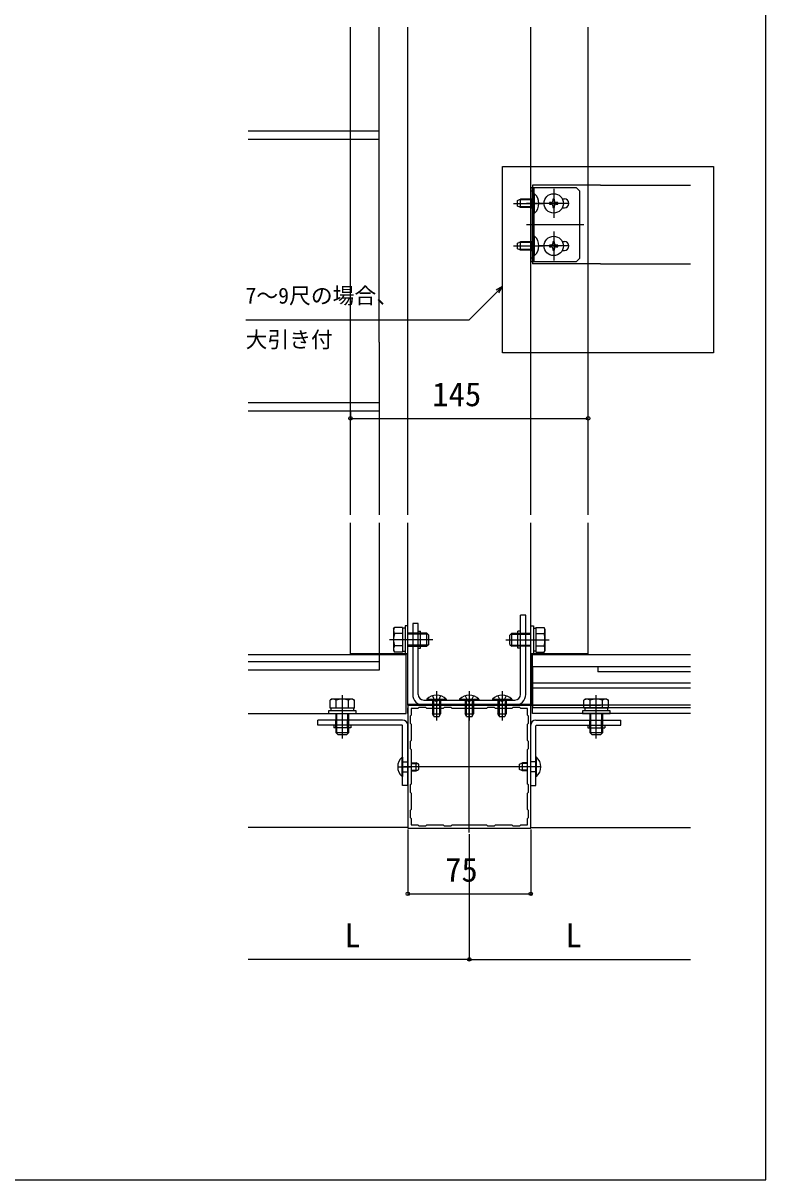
# Model space of a CAD drawing. Units: millimetres, scale not verified. Extents: x -875 to 875, y -1304 to 1297.
# Drawn here: x 422 to 875, y -1304 to -599 of the extents above; entities that cross this region are included whole.
import ezdxf
from ezdxf.enums import TextEntityAlignment as Align

# ---------------------------------------------------------------- set-up
doc = ezdxf.new("R2010")
doc.units = ezdxf.units.MM
doc.header["$LTSCALE"] = 8
for name, color, linetype in [('0-2_YKK_11', 7, 'Continuous'), ('0-4_YKK_12', 2, 'Continuous'), ('0-5_YKK_13', 4, 'Continuous'), ('0-6_YKK_D', 6, 'Continuous'), ('0-7_YKK_ZWAK', 7, 'Continuous')]:
    doc.layers.add(name, color=color, linetype=linetype)
doc.styles.add('ＭＳ ゴシック', font='')
doc.styles.get('ＭＳ ゴシック').set_extended_font_data('MS Gothic')

msp = doc.modelspace()

# ---------------------------------------------------------------- linework, layer by layer
at = {"layer": '0-2_YKK_11'}
msp.add_lwpolyline([(731.5, -1014.7), (656.5, -1014.7), (656.5, -1089.7), (731.5, -1089.7)], close=True, dxfattribs=at)
for points in [[(704.5, -1016.7), (683.5, -1016.7), (682.9, -1016.1), (678.6, -1016.1), (678, -1016.7), (668, -1016.7), (667.4, -1016.1), (663.1, -1016.1), (662.5, -1016.7), (658.5, -1016.7), (658.5, -1020.7), (657.9, -1021.3), (657.9, -1025.6), (658.5, -1026.2), (658.5, -1036.2), (657.9, -1036.8), (657.9, -1041.1), (658.5, -1041.7), (658.5, -1062.7), (657.9, -1063.3), (657.9, -1067.6), (658.5, -1068.2), (658.5, -1078.2), (657.9, -1078.8), (657.9, -1083.1), (658.5, -1083.7), (658.5, -1087.7), (662.5, -1087.7), (663.1, -1088.3), (667.4, -1088.3), (668, -1087.7), (678, -1087.7), (678.6, -1088.3), (682.9, -1088.3), (683.5, -1087.7), (704.5, -1087.7), (705.1, -1088.3), (709.4, -1088.3), (710, -1087.7), (720, -1087.7)], [(720, -1087.7), (720.6, -1088.3), (724.9, -1088.3), (725.5, -1087.7), (729.5, -1087.7), (729.5, -1083.7), (730.1, -1083.1), (730.1, -1078.8), (729.5, -1078.2), (729.5, -1068.2), (730.1, -1067.6), (730.1, -1063.3), (729.5, -1062.7), (729.5, -1041.7), (730.1, -1041.1), (730.1, -1036.8), (729.5, -1036.2), (729.5, -1026.2), (730.1, -1025.6), (730.1, -1021.3), (729.5, -1020.7), (729.5, -1016.7), (725.5, -1016.7), (724.9, -1016.1), (720.6, -1016.1), (720, -1016.7), (710, -1016.7), (709.4, -1016.1), (705.1, -1016.1), (704.5, -1016.7)]]:
    msp.add_lwpolyline(points, dxfattribs=at)
at = {"layer": '0-4_YKK_12'}
for p, q in [((621.5, -898.429), (621.5, -601.015)), ((639, -793.2), (639, -601.015)), ((656.5, -898.429), (656.5, -601.015)), ((731.5, -898.429), (731.5, -601.015)), ((766.5, -898.429), (766.5, -601.015)), ((621.5, -664.485), (559, -664.485)), ((621.5, -669.485), (559, -669.485)), ((639, -664.485), (621.5, -664.485)), ((639, -669.485), (621.5, -669.485)), ((639, -669.485), (621.5, -669.485)), ((774, -697.455), (829, -697.455)), ((745.5, -699.555), (745.5, -717.355)), ((721, -708.455), (738.836, -708.455)), ((754.4, -708.455), (736.6, -708.455)), ((729, -721.45), (764, -721.45)), ((745.5, -725.555), (745.5, -743.355)), ((721, -734.455), (738.948, -734.455)), ((754.4, -734.455), (736.6, -734.455)), ((774, -745.455), (732.5, -745.455)), ((774, -745.455), (829, -745.455)), ((639, -793.2), (639, -898.429)), ((639, -835.2), (621.5, -835.2)), ((621.5, -983.2), (621.5, -903.429)), ((639, -903.429), (639, -983.2)), ((656.5, -1014.7), (656.5, -903.429)), ((731.5, -1014.7), (731.5, -903.429)), ((766.5, -983.2), (766.5, -903.429)), ((559, -983.7), (655.5, -983.7)), ((656.3, -983.2), (621.5, -983.2)), ((639, -983.2), (639, -993.2)), ((655.5, -1019.7), (655.5, -983.7)), ((656.3, -983.2), (656.3, -1014.2)), ((766.5, -983.2), (731.7, -983.2)), ((731.7, -983.2), (731.7, -1014.2)), ((732.5, -1019.7), (732.5, -983.7)), ((732.761, -983.7), (829, -983.7)), ((639, -988.2), (559, -988.2)), ((639, -993.2), (559, -993.2)), ((829, -991.2), (732.5, -991.2)), ((732.5, -991.2), (732.5, -1016.2)), ((772.5, -991.2), (772.5, -994.2)), ((829, -994.2), (772.5, -994.2)), ((829, -1001.2), (732.5, -1001.2)), ((616.5, -1008.5), (616.5, -1035)), ((829, -1004.2), (732.5, -1004.2)), ((771.5, -1035), (771.5, -1008.5)), ((731.7, -1014.2), (656.3, -1014.2)), ((656.5, -1014.7), (774, -1014.7)), ((656.5, -1014.7), (731.5, -1014.7)), ((694, -1092.2), (694, -1012.2)), ((829, -1014.7), (732.5, -1014.7)), ((559, -1019.7), (655.5, -1019.7)), ((656.5, -1019.7), (656.5, -1016.259)), ((829, -1016.2), (732.5, -1016.2)), ((829, -1019.7), (732.5, -1019.7)), ((734, -1052.2), (654, -1052.2)), ((656.5, -1089.2), (559, -1089.2)), ((731.5, -1089.2), (829, -1089.2))]:
    msp.add_line(p, q, dxfattribs=at)
msp.add_lwpolyline([(714.196, -686.052), (843.121, -686.052), (843.121, -799.626), (714.196, -799.626)], close=True, dxfattribs=at)
for points in [[(774, -697.455), (732.5, -697.455), (732.5, -745.455)], [(639, -830.2), (621.5, -830.2), (559, -830.2)], [(639, -835.2), (621.5, -835.2), (559, -835.2)]]:
    msp.add_lwpolyline(points, dxfattribs=at)
at = {"layer": '0-5_YKK_13'}
for p, q in [((731.5, -698.95), (731.5, -743.95)), ((759.5, -698.95), (731.5, -698.95)), ((733.5, -700.95), (731.5, -700.95)), ((733.5, -743.95), (733.5, -698.95)), ((733.5, -702.555), (733.5, -714.355)), ((733.748, -702.555), (733.5, -702.555)), ((733.748, -714.355), (733.748, -702.555)), ((761.5, -700.95), (759.5, -698.95)), ((761.5, -741.95), (761.5, -700.95)), ((723.5, -706.755), (725.2, -705.955)), ((723.5, -710.155), (723.5, -706.755)), ((725.2, -710.955), (723.5, -710.155)), ((732.1, -706.388), (724.28, -706.388)), ((732.1, -710.522), (724.28, -710.522)), ((732.1, -705.955), (725.2, -705.955)), ((725.2, -710.955), (725.2, -705.955)), ((732.1, -710.955), (725.2, -710.955)), ((729, -708.446), (736, -708.446)), ((731.5, -705.696), (733.5, -705.696)), ((731.5, -711.196), (733.5, -711.196)), ((732.1, -710.955), (732.1, -705.955)), ((732.1, -705.955), (732.695, -706.171)), ((732.1, -706.388), (733.023, -706.194)), ((732.1, -710.522), (733.023, -710.715)), ((732.1, -710.955), (732.695, -710.738)), ((745, -709.955), (745, -710.955)), ((750.72, -705.705), (752, -705.705)), ((750.72, -711.205), (752, -711.205)), ((733.748, -714.355), (733.5, -714.355)), ((723.5, -732.755), (725.2, -731.955)), ((723.5, -736.155), (723.5, -732.755)), ((732.1, -732.388), (724.28, -732.388)), ((732.1, -731.955), (725.2, -731.955)), ((725.2, -736.955), (725.2, -731.955)), ((731.5, -731.705), (733.5, -731.705)), ((732.1, -736.955), (732.1, -731.955)), ((732.1, -731.955), (732.695, -732.171)), ((732.1, -732.388), (733.023, -732.194)), ((733.5, -728.555), (733.5, -740.355)), ((733.748, -728.555), (733.5, -728.555)), ((733.748, -740.355), (733.748, -728.555)), ((750.72, -731.705), (752, -731.705)), ((725.2, -736.955), (723.5, -736.155)), ((732.1, -736.522), (724.28, -736.522)), ((732.1, -736.955), (725.2, -736.955)), ((729, -734.455), (736, -734.455)), ((731.5, -737.205), (733.5, -737.205)), ((732.1, -736.522), (733.023, -736.715)), ((732.1, -736.955), (732.695, -736.738)), ((733.748, -740.355), (733.5, -740.355)), ((745, -735.955), (745, -736.955)), ((750.72, -737.205), (752, -737.205)), ((733.5, -741.95), (731.5, -741.95)), ((731.5, -743.95), (759.5, -743.95)), ((761.5, -741.95), (759.5, -743.95)), ((728.5, -959.7), (725.3, -959.7)), ((725.3, -1008), (725.3, -959.7)), ((728.5, -1008), (728.5, -959.7)), ((662.7, -964.7), (659.5, -964.7)), ((659.5, -964.7), (659.5, -1008)), ((662.7, -1008), (662.7, -964.7)), ((647.8, -968.2), (648.381, -967.194)), ((647.8, -968.2), (647.8, -981.2)), ((653.3, -967.194), (648.381, -967.194)), ((653.3, -970.947), (648.381, -970.947)), ((653.3, -967.194), (653.3, -982.206)), ((654.9, -967.65), (653.3, -967.65)), ((653.3, -970.7), (653.3, -978.7)), ((668.1, -970.7), (656.5, -970.7)), ((668.748, -971.348), (656.5, -971.348)), ((662.7, -969.5), (664.3, -969.5)), ((664.3, -979.9), (664.3, -969.5)), ((668.1, -978.7), (668.1, -970.7)), ((669.3, -971.9), (668.1, -970.7)), ((669.3, -977.5), (669.3, -971.9)), ((718.7, -971.9), (719.9, -970.7)), ((718.7, -977.5), (718.7, -971.9)), ((719.252, -971.348), (731.5, -971.348)), ((719.9, -970.7), (731.5, -970.7)), ((719.9, -978.7), (719.9, -970.7)), ((723.7, -979.9), (723.7, -969.5)), ((725.3, -969.5), (723.7, -969.5)), ((733.1, -967.65), (734.7, -967.65)), ((734.7, -967.194), (734.7, -982.206)), ((734.7, -967.194), (739.619, -967.194)), ((734.7, -970.7), (734.7, -978.7)), ((734.7, -970.947), (739.619, -970.947)), ((740.2, -968.2), (739.619, -967.194)), ((740.2, -968.2), (740.2, -981.2)), ((671.8, -974.7), (645.3, -974.7)), ((653.3, -978.453), (648.381, -978.453)), ((668.748, -978.052), (656.5, -978.052)), ((656.5, -978.7), (668.1, -978.7)), ((662.7, -979.9), (664.3, -979.9)), ((669.3, -977.5), (668.1, -978.7)), ((716.2, -974.7), (742.7, -974.7)), ((718.7, -977.5), (719.9, -978.7)), ((719.252, -978.052), (731.5, -978.052)), ((731.5, -978.7), (719.9, -978.7)), ((725.3, -979.9), (723.7, -979.9)), ((734.7, -978.453), (739.619, -978.453)), ((647.8, -981.2), (648.381, -982.206)), ((653.3, -982.206), (648.381, -982.206)), ((653.3, -981.75), (654.9, -981.75)), ((734.7, -981.75), (733.1, -981.75)), ((734.7, -982.206), (739.619, -982.206)), ((740.2, -981.2), (739.619, -982.206)), ((674, -1006), (674, -1024)), ((694, -1006), (694, -1024)), ((714, -1006), (714, -1024)), ((610, -1011), (608.994, -1011.581)), ((608.994, -1016.5), (608.994, -1011.581)), ((623, -1011), (610, -1011)), ((612.747, -1016.5), (612.747, -1011.581)), ((620.253, -1016.5), (620.253, -1011.581)), ((623, -1011), (624.006, -1011.581)), ((624.006, -1016.5), (624.006, -1011.581)), ((666.2, -1011.5), (721.8, -1011.5)), ((721.8, -1014.7), (666.2, -1014.7)), ((668.1, -1010.991), (668.1, -1011.5)), ((668.1, -1011.5), (679.9, -1011.5)), ((672.154, -1011.5), (672.154, -1021.19)), ((675.846, -1011.5), (675.846, -1021.19)), ((676.5, -1011.5), (676.5, -1019.8)), ((688.1, -1010.991), (688.1, -1011.5)), ((688.1, -1011.5), (699.9, -1011.5)), ((692.154, -1011.5), (692.154, -1021.19)), ((695.846, -1011.5), (695.846, -1021.19)), ((696.5, -1011.5), (696.5, -1019.8)), ((708.1, -1010.991), (708.1, -1011.5)), ((708.1, -1011.5), (719.9, -1011.5)), ((712.154, -1011.5), (712.154, -1021.19)), ((715.846, -1011.5), (715.846, -1021.19)), ((716.5, -1011.5), (716.5, -1019.8)), ((765, -1011), (763.994, -1011.581)), ((763.994, -1016.5), (763.994, -1011.581)), ((778, -1011), (765, -1011)), ((767.747, -1016.5), (767.747, -1011.581)), ((775.253, -1016.5), (775.253, -1011.581)), ((778, -1011), (779.006, -1011.581)), ((779.006, -1016.5), (779.006, -1011.581)), ((624.006, -1016.5), (608.994, -1016.5)), ((609.45, -1016.5), (609.45, -1018.1)), ((620.5, -1016.5), (612.5, -1016.5)), ((612.5, -1019.7), (612.5, -1031.3)), ((613.148, -1031.948), (613.148, -1019.7)), ((619.852, -1031.948), (619.852, -1019.7)), ((620.5, -1031.3), (620.5, -1019.7)), ((623.55, -1018.1), (623.55, -1016.5)), ((672.3, -1021.5), (671.5, -1019.8)), ((672.3, -1021.5), (675.7, -1021.5)), ((675.7, -1021.5), (676.5, -1019.8)), ((692.3, -1021.5), (691.5, -1019.8)), ((692.3, -1021.5), (695.7, -1021.5)), ((695.7, -1021.5), (696.5, -1019.8)), ((712.3, -1021.5), (711.5, -1019.8)), ((712.3, -1021.5), (715.7, -1021.5)), ((715.7, -1021.5), (716.5, -1019.8)), ((779.006, -1016.5), (763.994, -1016.5)), ((764.45, -1016.5), (764.45, -1018.1)), ((775.5, -1016.5), (767.5, -1016.5)), ((767.5, -1019.7), (767.5, -1031.3)), ((768.148, -1031.948), (768.148, -1019.7)), ((774.852, -1031.948), (774.852, -1019.7)), ((775.5, -1031.3), (775.5, -1019.7)), ((778.55, -1018.1), (778.55, -1016.5)), ((601.5, -1026.9), (601.5, -1023.7)), ((653.3, -1023.7), (601.5, -1023.7)), ((653, -1026.9), (601.5, -1026.9)), ((611.3, -1026.9), (611.3, -1028.5)), ((621.7, -1028.5), (611.3, -1028.5)), ((612.5, -1028.5), (612.5, -1023.7)), ((613.25, -1028.5), (613.25, -1023.7)), ((619.75, -1028.5), (619.75, -1023.7)), ((620.5, -1028.5), (620.5, -1023.7)), ((621.7, -1026.9), (621.7, -1028.5)), ((653.3, -1063.7), (653.3, -1027.2)), ((656.5, -1063.7), (656.5, -1026.9)), ((731.5, -1063.7), (731.5, -1026.9)), ((734.7, -1023.7), (786.5, -1023.7)), ((734.7, -1063.7), (734.7, -1027.2)), ((735, -1026.9), (786.5, -1026.9)), ((766.3, -1026.9), (766.3, -1028.5)), ((766.3, -1028.5), (776.7, -1028.5)), ((767.5, -1028.5), (767.5, -1023.7)), ((768.25, -1028.5), (768.25, -1023.7)), ((774.75, -1028.5), (774.75, -1023.7)), ((775.5, -1028.5), (775.5, -1023.7)), ((776.7, -1026.9), (776.7, -1028.5)), ((786.5, -1026.9), (786.5, -1023.7)), ((612.5, -1031.3), (620.5, -1031.3)), ((613.7, -1032.5), (612.5, -1031.3)), ((613.7, -1032.5), (619.3, -1032.5)), ((619.3, -1032.5), (620.5, -1031.3)), ((767.5, -1031.3), (775.5, -1031.3)), ((768.7, -1032.5), (767.5, -1031.3)), ((768.7, -1032.5), (774.3, -1032.5)), ((774.3, -1032.5), (775.5, -1031.3)), ((653.052, -1046.3), (653.3, -1046.3)), ((653.052, -1058.1), (653.052, -1046.3)), ((653.3, -1046.3), (653.3, -1058.1)), ((653.3, -1049.2), (656.5, -1049.2)), ((658.5, -1049.7), (661.6, -1049.7)), ((658.5, -1050.133), (662.52, -1050.133)), ((661.6, -1054.7), (661.6, -1049.7)), ((663.3, -1050.5), (661.6, -1049.7)), ((663.3, -1053.9), (663.3, -1050.5)), ((724.7, -1050.5), (726.4, -1049.7)), ((724.7, -1053.9), (724.7, -1050.5)), ((729.5, -1050.133), (725.48, -1050.133)), ((729.5, -1049.7), (726.4, -1049.7)), ((726.4, -1054.7), (726.4, -1049.7)), ((734.7, -1049.2), (731.5, -1049.2)), ((734.7, -1046.3), (734.7, -1058.1)), ((734.948, -1046.3), (734.7, -1046.3)), ((734.948, -1058.1), (734.948, -1046.3)), ((650.8, -1052.2), (659, -1052.2)), ((653.052, -1058.1), (653.3, -1058.1)), ((653.3, -1055.2), (656.5, -1055.2)), ((658.5, -1054.267), (662.52, -1054.267)), ((658.5, -1054.7), (661.6, -1054.7)), ((661.6, -1054.7), (663.3, -1053.9)), ((726.4, -1054.7), (724.7, -1053.9)), ((729.5, -1054.267), (725.48, -1054.267)), ((729.5, -1054.7), (726.4, -1054.7)), ((737.2, -1052.2), (729, -1052.2)), ((734.7, -1055.2), (731.5, -1055.2)), ((734.948, -1058.1), (734.7, -1058.1)), ((656.5, -1063.7), (653.3, -1063.7)), ((731.5, -1063.7), (734.7, -1063.7))]:
    msp.add_line(p, q, dxfattribs=at)
for points in [[(744, -707.955), (743, -707.955), (743, -708.955), (744, -708.955)], [(746, -706.955), (746, -705.955), (745, -705.955), (745, -706.955)], [(745, -710.955), (746, -710.955), (746, -709.955)], [(747, -708.955), (748, -708.955), (748, -707.955), (747, -707.955)], [(746, -732.955), (746, -731.955), (745, -731.955), (745, -732.955)], [(744, -733.955), (743, -733.955), (743, -734.955), (744, -734.955)], [(745, -736.955), (746, -736.955), (746, -735.955)], [(747, -734.955), (748, -734.955), (748, -733.955), (747, -733.955)], [(671.5, -1008.889), (672.855, -1011.667), (674, -1012.276)], [(676.5, -1008.889), (675.145, -1011.667), (674, -1012.276)], [(691.5, -1008.889), (692.855, -1011.667), (694, -1012.276)], [(696.5, -1008.889), (695.145, -1011.667), (694, -1012.276)], [(711.5, -1008.889), (712.855, -1011.667), (714, -1012.276)], [(716.5, -1008.889), (715.145, -1011.667), (714, -1012.276)], [(668.1, -1010.991), (679.9, -1010.991), (679.9, -1011.5)], [(671.5, -1011.5), (671.5, -1019.8), (676.5, -1019.8)], [(688.1, -1010.991), (699.9, -1010.991), (699.9, -1011.5)], [(691.5, -1011.5), (691.5, -1019.8), (696.5, -1019.8)], [(708.1, -1010.991), (719.9, -1010.991), (719.9, -1011.5)], [(711.5, -1011.5), (711.5, -1019.8), (716.5, -1019.8)]]:
    msp.add_lwpolyline(points, dxfattribs=at)
for points in [[(656.5, -983.2), (656.5, -966.2), (654.9, -966.2), (654.9, -983.2)], [(731.5, -983.2), (731.5, -966.2), (733.1, -966.2), (733.1, -983.2)], [(608, -1019.7), (625, -1019.7), (625, -1018.1), (608, -1018.1)], [(763, -1019.7), (780, -1019.7), (780, -1018.1), (763, -1018.1)]]:
    msp.add_lwpolyline(points, close=True, dxfattribs=at)
for centre in [(745.5, -708.455), (745.5, -734.455)]:
    msp.add_circle(centre, 5.9, dxfattribs=at)
for centre, radius, start, end in [((732.9, -705.607), 0.6, 250.03043, 0), ((728.8, -708.455), 7.7, 309.98312, 50.01688), ((732.9, -711.302), 0.6, 0, 109.96957), ((744, -706.955), 1, 270, 0), ((744, -709.955), 1, 0, 90), ((747, -706.955), 1, 180, 270), ((747, -709.955), 1, 90, 180), ((752, -708.455), 2.75, 270, 90), ((732.9, -731.607), 0.6, 250.03043, 0), ((728.8, -734.455), 7.7, 309.98312, 50.01688), ((744, -732.955), 1, 270, 0), ((747, -732.955), 1, 180, 270), ((752, -734.455), 2.75, 270, 90), ((732.9, -737.302), 0.6, 0, 109.96957), ((744, -735.955), 1, 0, 90), ((747, -735.955), 1, 90, 180), ((651.123, -969.071), 3.323, 145.61575, 214.38425), ((660.219, -974.7), 12.419, 162.41205, 197.58795), ((736.877, -969.071), 3.323, 325.61575, 34.38425), ((727.781, -974.7), 12.419, 342.41205, 17.58795), ((651.123, -980.329), 3.323, 145.61575, 214.38425), ((736.877, -980.329), 3.323, 325.61575, 34.38425), ((666.2, -1008), 6.7, 180, 270), ((666.2, -1008), 3.5, 180, 270), ((674, -1016.732), 8.232, 44.2189, 135.7811), ((694, -1016.732), 8.232, 44.2189, 135.7811), ((714, -1016.732), 8.232, 44.2189, 135.7811), ((721.8, -1008), 3.5, 270, 0), ((721.8, -1008), 6.7, 270, 0), ((610.871, -1014.323), 3.323, 55.61575, 124.38425), ((616.5, -1023.42), 12.419, 72.41205, 107.58795), ((622.129, -1014.323), 3.323, 55.61575, 124.38425), ((765.871, -1014.323), 3.323, 55.61575, 124.38425), ((771.5, -1023.42), 12.419, 72.41205, 107.58795), ((777.129, -1014.323), 3.323, 55.61575, 124.38425), ((653, -1027.2), 0.3, 0, 90), ((653.3, -1026.9), 3.2, 0, 90), ((734.7, -1026.9), 3.2, 90, 180), ((735, -1027.2), 0.3, 90, 180), ((658, -1052.2), 7.7, 129.98312, 230.01688), ((730, -1052.2), 7.7, 309.98312, 50.01688)]:
    msp.add_arc(centre, radius, start, end, dxfattribs=at)
at = {"layer": '0-6_YKK_D'}
for p, q in [((621.5, -834.737), (621.5, -840.626)), ((621.5, -839.626), (766.5, -839.626)), ((656.5, -1090.4), (656.5, -1130.7)), ((694, -1093.2), (694, -1170.7)), ((694, -1093.2), (694, -1170.7)), ((731.5, -1090.4), (731.5, -1130.7)), ((656.5, -1129.7), (731.5, -1129.7)), ((694, -1169.7), (559, -1169.7)), ((694, -1169.7), (829, -1169.7))]:
    msp.add_line(p, q, dxfattribs=at)
for points in [[(714.196, -759.128), (711.155, -762.168), (693.697, -779.626), (557.566, -779.626)], [(711.97, -762.983), (714.196, -759.128), (710.34, -761.353)]]:
    msp.add_lwpolyline(points, dxfattribs=at)
for centre in [(621.5, -839.626), (766.5, -839.626), (656.5, -1129.7), (731.5, -1129.7), (694, -1169.7), (694, -1169.7)]:
    msp.add_circle(centre, 1.075, dxfattribs=at)
at = {"layer": '0-7_YKK_ZWAK'}
msp.add_lwpolyline([(-875, -1304.2), (875, -1304.2), (875, 1245.8)], dxfattribs=at)

# ---------------------------------------------------------------- texts
at = {"layer": '0-6_YKK_D', "style": 'ＭＳ ゴシック'}
for s, height, p in [('7～9尺の場合、', 9.751, (557.42, -772.567)), ('大引き付', 9.751, (557.495, -799.361)), ('145', 14.66, (671.386, -836.626)), ('75', 14.66, (679.227, -1126.7)), ('L', 14.66, (617.693, -1166.7)), ('L', 14.66, (752.693, -1166.7))]:
    msp.add_text(s, height=height, dxfattribs=at).set_placement(p, align=Align.BOTTOM_LEFT)

doc.saveas('drawing.dxf')
